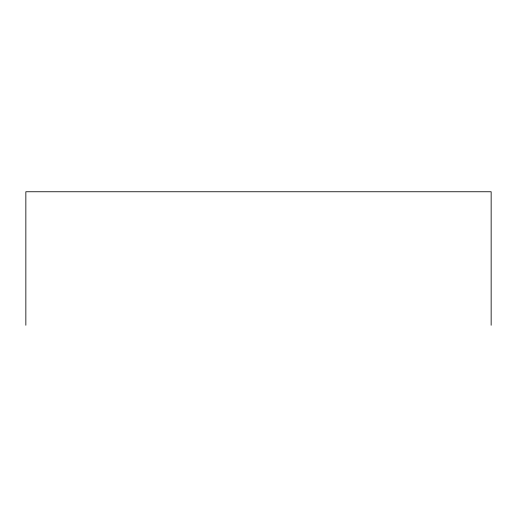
<?xml version="1.0" encoding="UTF-8"?>
<svg xmlns="http://www.w3.org/2000/svg" width="517" height="517" viewBox="0 0 517 517"><rect width="100%" height="100%" fill="white"/><g stroke="black" fill="none" stroke-linecap="round" stroke-linejoin="round"><path stroke-width="0.78" d="M491.15 325.245L491.15 191.755L25.85 191.755L25.85 325.245"/></g></svg>
